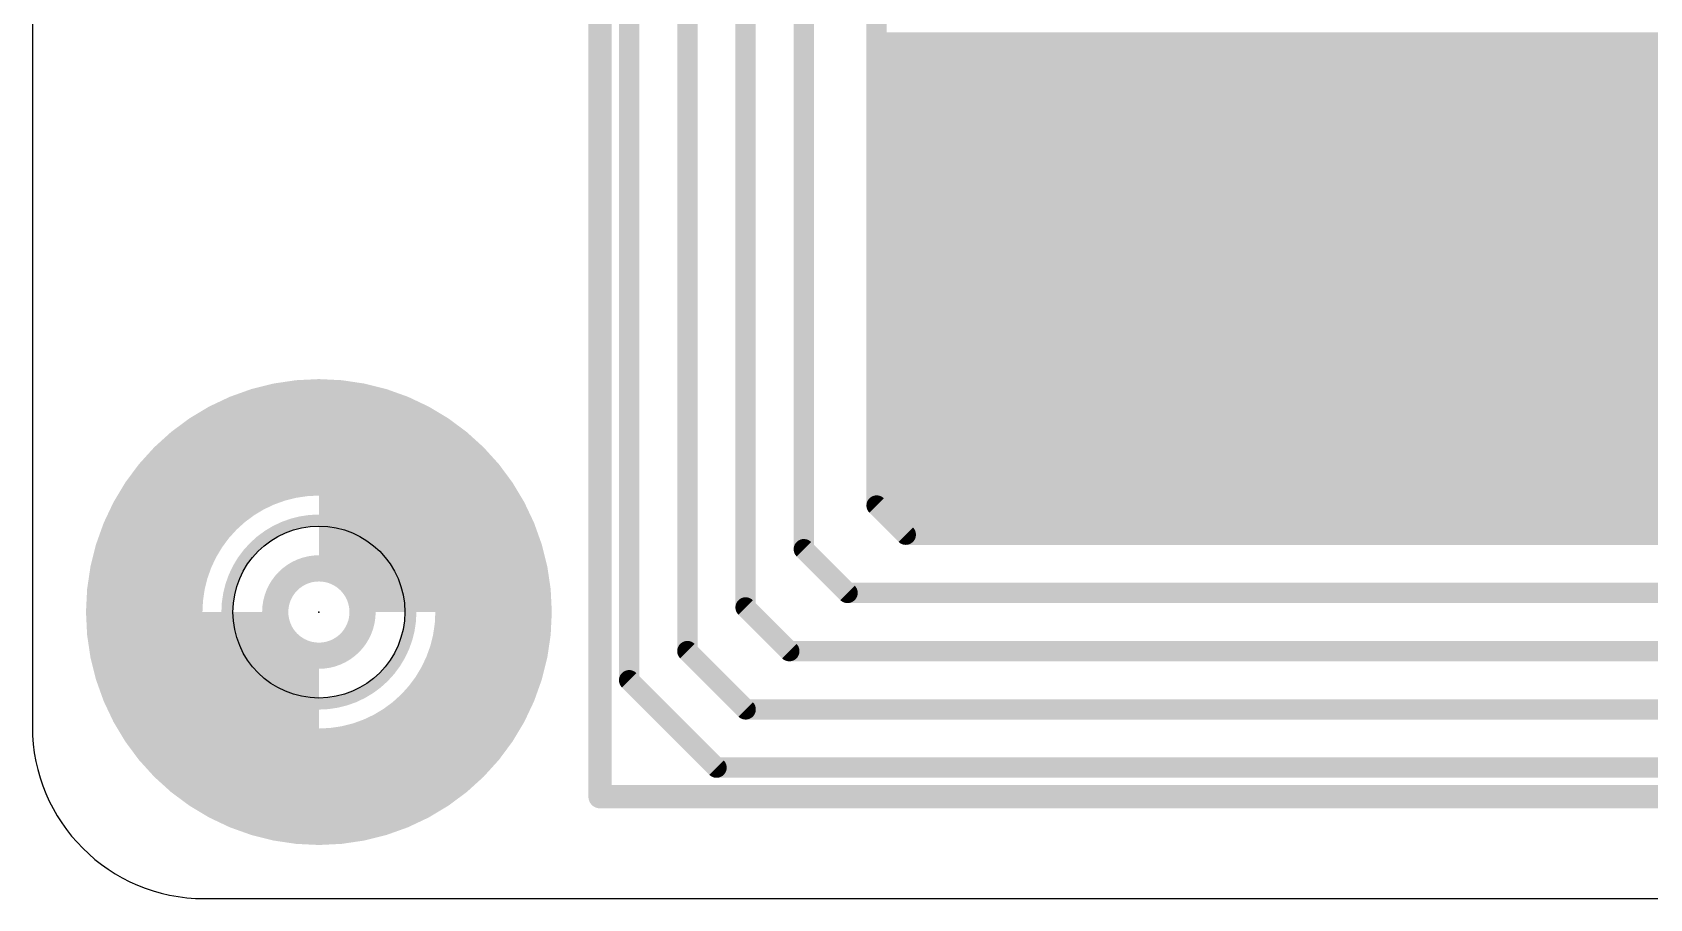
# Model space of a CAD drawing. Extents: x -60 to 60, y 0 to 50.
# Drawn here: x -60 to -31.78, y 0 to 15.11 of the extents above; entities that cross this region are included whole.
import ezdxf

# ---------------------------------------------------------------- set-up
doc = ezdxf.new("R2010")
doc.units = 0
for name, color, linetype in [('1', 12, 'CONTINUOUS'), ('16', 132, 'CONTINUOUS'), ('20', 53, 'CONTINUOUS'), ('21', 53, 'CONTINUOUS'), ('23', 53, 'CONTINUOUS'), ('39', 12, 'CONTINUOUS'), ('40', 132, 'CONTINUOUS'), ('41', 12, 'CONTINUOUS'), ('42', 132, 'CONTINUOUS'), ('51', 253, 'CONTINUOUS')]:
    doc.layers.add(name, color=color, linetype=linetype)

msp = doc.modelspace()

# ---------------------------------------------------------------- linework, layer by layer
at = {"layer": '1', "const_width": 0.3556}
for points in [[(-48.57, 4.318), (-48.57, 24.638)], [(-46.538, 24.638), (-46.538, 6.096)], [(-49.586, 24.13), (-49.586, 3.81)], [(-47.554, 5.08), (-47.554, 24.13)], [(-46.538, 6.096), (-45.776, 5.334)], [(-45.776, 5.334), (4.77, 5.334)], [(-46.792, 4.318), (-47.554, 5.08)], [(-47.554, 3.302), (-48.57, 4.318)], [(5.786, 4.318), (-46.792, 4.318)], [(-49.586, 3.81), (-48.062, 2.286)], [(6.548, 3.302), (-47.554, 3.302)], [(-48.062, 2.286), (7.056, 2.286)]]:
    msp.add_lwpolyline(points, dxfattribs=at)
at = {"layer": '1', "const_width": 0.1778}
for points in [[(-46.4751, 6.1589, 1), (-46.6009, 6.0331)], [(-46.6269, 6.096, 1), (-46.4491, 6.096)], [(-45.776, 5.4229, 1), (-45.776, 5.2451)], [(-45.8389, 5.2711, 1), (-45.7131, 5.3969)], [(-47.4911, 5.1429, 1), (-47.6169, 5.0171)], [(-47.6429, 5.08, 1), (-47.4651, 5.08)], [(-48.5071, 4.3809, 1), (-48.6329, 4.2551)], [(-48.6589, 4.318, 1), (-48.4811, 4.318)], [(-46.792, 4.4069, 1), (-46.792, 4.2291)], [(-46.8549, 4.2551, 1), (-46.7291, 4.3809)], [(-49.5231, 3.8729, 1), (-49.6489, 3.7471)], [(-49.6749, 3.81, 1), (-49.4971, 3.81)], [(-47.554, 3.3909, 1), (-47.554, 3.2131)], [(-47.6169, 3.2391, 1), (-47.4911, 3.3649)], [(-48.062, 2.3749, 1), (-48.062, 2.1971)], [(-48.1249, 2.2231, 1), (-47.9991, 2.3489)]]:
    msp.add_lwpolyline(points, format="xyb", dxfattribs=at)
at = {"layer": '16', "const_width": 0.4064}
for points in [[(-50.094, 49.022), (-50.094, 1.778)], [(-50.094, 1.778), (58.618, 1.778)]]:
    msp.add_lwpolyline(points, dxfattribs=at)
at = {"layer": '16', "const_width": 0.2032}
for points in [[(-50.094, 1.8796, 1), (-50.094, 1.6764)], [(-50.1956, 1.778, 1), (-49.9924, 1.778)]]:
    msp.add_lwpolyline(points, format="xyb", dxfattribs=at)
at = {"layer": '20'}
for p, q in [((-60, 47), (-60, 3)), ((-57, 0), (57, 0))]:
    msp.add_line(p, q, dxfattribs=at)
msp.add_circle((-55, 5), 1.5, dxfattribs=at)
msp.add_arc((-57, 3), 3, 180, 270, dxfattribs=at)
at = {"layer": '21'}
for points, const_width in [([(-55, 1.571, 1), (-55, 8.429, 1), (-55, 1.571)], 0.1524), ([(-55, 3.4, 1), (-55, 6.6, 1), (-55, 3.4)], 0.2032)]:
    msp.add_lwpolyline(points, format="xyb", dxfattribs=dict(at, const_width=const_width))
at = {"layer": '23'}
msp.add_point((-55, 5), dxfattribs=at)
at = {"layer": '39', "const_width": 2.032}
msp.add_lwpolyline([(-55, 1.952, 1), (-55, 8.048, 1), (-55, 1.952)], format="xyb", dxfattribs=at)
at = {"layer": '40', "const_width": 2.032}
msp.add_lwpolyline([(-55, 1.952, 1), (-55, 8.048, 1), (-55, 1.952)], format="xyb", dxfattribs=at)
at = {"layer": '41', "const_width": 2.032}
msp.add_lwpolyline([(-55, 1.952, 1), (-55, 8.048, 1), (-55, 1.952)], format="xyb", dxfattribs=at)
at = {"layer": '42', "const_width": 0.3556}
for points in [[(-45.268, 6.858), (-45.268, 43.688)], [(-45.268, 14.9352), (4.008, 14.9352)], [(-45.268, 14.5796), (4.008, 14.5796)], [(-45.268, 14.224), (4.008, 14.224)], [(-45.268, 13.8684), (4.008, 13.8684)], [(-45.268, 13.5128), (4.008, 13.5128)], [(-45.268, 13.1572), (4.008, 13.1572)], [(-45.268, 12.8016), (4.008, 12.8016)], [(-45.268, 12.446), (4.008, 12.446)], [(-45.268, 12.0904), (4.008, 12.0904)], [(-45.268, 11.7348), (4.008, 11.7348)], [(-45.268, 11.3792), (4.008, 11.3792)], [(-45.268, 11.0236), (4.008, 11.0236)], [(-45.268, 10.668), (4.008, 10.668)], [(-45.268, 10.3124), (4.008, 10.3124)], [(-45.268, 9.9568), (4.008, 9.9568)], [(-45.268, 9.6012), (4.008, 9.6012)], [(-45.268, 9.2456), (4.008, 9.2456)], [(-45.268, 8.89), (4.008, 8.89)], [(-45.268, 8.5344), (4.008, 8.5344)], [(-45.268, 8.1788), (4.008, 8.1788)], [(-45.268, 7.8232), (4.008, 7.8232)], [(-45.268, 7.4676), (4.008, 7.4676)], [(-45.268, 7.112), (4.008, 7.112)], [(-44.76, 6.35), (-45.268, 6.858)], [(-45.1664, 6.7564), (3.7709, 6.7564)], [(-44.8108, 6.4008), (3.5339, 6.4008)], [(3.5, 6.35), (-44.76, 6.35)]]:
    msp.add_lwpolyline(points, dxfattribs=at)
at = {"layer": '42'}
for points, const_width in [([(-45.268, 15.0241, 1), (-45.268, 14.8463)], 0.1778), ([(-45.268, 14.6685, 1), (-45.268, 14.4907)], 0.1778), ([(-45.268, 14.3129, 1), (-45.268, 14.1351)], 0.1778), ([(-45.268, 13.9573, 1), (-45.268, 13.7795)], 0.1778), ([(-45.268, 13.6017, 1), (-45.268, 13.4239)], 0.1778), ([(-45.268, 13.2461, 1), (-45.268, 13.0683)], 0.1778), ([(-45.268, 12.8905, 1), (-45.268, 12.7127)], 0.1778), ([(-45.268, 12.5349, 1), (-45.268, 12.3571)], 0.1778), ([(-45.268, 12.1793, 1), (-45.268, 12.0015)], 0.1778), ([(-45.268, 11.8237, 1), (-45.268, 11.6459)], 0.1778), ([(-45.268, 11.4681, 1), (-45.268, 11.2903)], 0.1778), ([(-45.268, 11.1125, 1), (-45.268, 10.9347)], 0.1778), ([(-45.268, 10.7569, 1), (-45.268, 10.5791)], 0.1778), ([(-45.268, 10.4013, 1), (-45.268, 10.2235)], 0.1778), ([(-45.268, 10.0457, 1), (-45.268, 9.8679)], 0.1778), ([(-45.268, 9.6901, 1), (-45.268, 9.5123)], 0.1778), ([(-45.268, 9.3345, 1), (-45.268, 9.1567)], 0.1778), ([(-55, 1.952, 1), (-55, 8.048, 1), (-55, 1.952)], 2.032), ([(-45.268, 8.9789, 1), (-45.268, 8.8011)], 0.1778), ([(-45.268, 8.6233, 1), (-45.268, 8.4455)], 0.1778), ([(-45.268, 8.2677, 1), (-45.268, 8.0899)], 0.1778), ([(-45.268, 7.9121, 1), (-45.268, 7.7343)], 0.1778), ([(-45.268, 7.5565, 1), (-45.268, 7.3787)], 0.1778), ([(-45.268, 7.2009, 1), (-45.268, 7.0231)], 0.1778), ([(-45.2051, 6.9209, 1), (-45.3309, 6.7951)], 0.1778), ([(-45.3569, 6.858, 1), (-45.1791, 6.858)], 0.1778), ([(-45.1664, 6.8453, 1), (-45.1664, 6.6675)], 0.1778), ([(-44.8108, 6.4897, 1), (-44.8108, 6.3119)], 0.1778), ([(-44.76, 6.4389, 1), (-44.76, 6.2611)], 0.1778), ([(-44.8229, 6.2871, 1), (-44.6971, 6.4129)], 0.1778)]:
    msp.add_lwpolyline(points, format="xyb", dxfattribs=dict(at, const_width=const_width))
at = {"layer": '51'}
for points, const_width in [([(-52.841, 5, 0.4142), (-55, 7.159)], 2.4892), ([(-57.159, 5, 0.4142), (-55, 2.841)], 2.4892), ([(-55, 4.238, 1), (-55, 5.762, 1), (-55, 4.238)], 0.4572)]:
    msp.add_lwpolyline(points, format="xyb", dxfattribs=dict(at, const_width=const_width))

doc.saveas('drawing.dxf')
